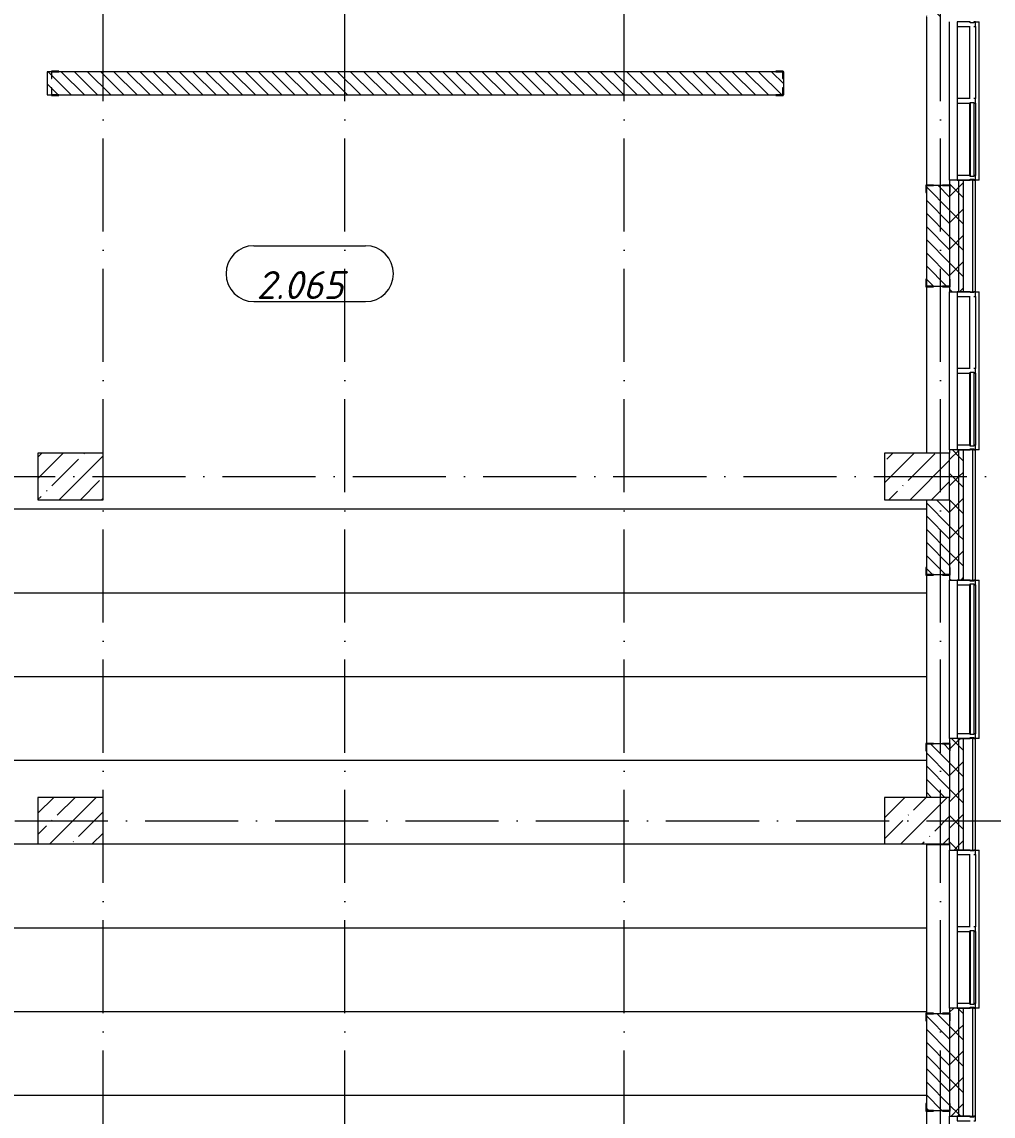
# Model space of a CAD drawing. Header units: millimetres. Extents: x -6467 to 106027, y -7090 to 195095.
# Drawn here: x 13577 to 24017, y 19606 to 31366 of the extents above; entities that cross this region are included whole.
import ezdxf

# ---------------------------------------------------------------- set-up
doc = ezdxf.new("R2010")
doc.units = ezdxf.units.MM
doc.linetypes.add('50_200_ШТРИХ_1Т_ш5_п1_п1_', pattern=[1400, 1000, -200, 0, -200])
for name, color, linetype, lineweight, true_color in [('A-AREA-IDEN-1', 7, 'Continuous', 9, 0xaaaaaa), ('A-GENM-1', 7, 'Continuous', 9, 0xaaaaaa), ('A-GENM-2', 7, 'Continuous', 20, 0xaaaaaa), ('Оси-3', 7, '50_200_ШТРИХ_1Т_ш5_п1_п1_', 9, 0xaaaaaa)]:
    doc.layers.add(name, color=color, linetype=linetype, lineweight=lineweight, true_color=true_color)
for name, color, linetype, lineweight in [('A-FLOR', 7, 'Continuous', 9), ('A-GLAZ', 7, 'Continuous', 5), ('A-GLAZ-CWMG', 7, 'Continuous', 9), ('A-GLAZ-CWMG-1', 7, 'Continuous', 20), ('A-WALL', 7, 'Continuous', 5), ('A-WALL-FNSH-1', 7, 'Continuous', 5), ('I-WALL', 7, 'Continuous', 5), ('S-BEAM', 7, 'Continuous', 9), ('S-COLS', 7, 'Continuous', 9), ('S-COLS-1', 7, 'Continuous', 5)]:
    doc.layers.add(name, color=color, linetype=linetype, lineweight=lineweight)
doc.styles.add('ISOCPEUR_I', font='isocpeui.ttf', dxfattribs={"height": 300})
pattern_1 = [(135, (0, 0), (-70.71068, -70.71068), [])]
pattern_2 = [(45, (0, 0), (-141.42136, 141.42136), []), (135, (0, 0), (-141.42136, -141.42136), [])]

# ---------------------------------------------------------------- blocks, each defined once
blk = doc.blocks.new('Подъем актового зала1 - Подъем актового зала-21151440-АИ_План этажа Радиаторы_2')
at = {"layer": 'A-FLOR'}
for p, q in [((10450, 26131), (23300, 26131)), ((10450, 25231), (23300, 25231)), ((10450, 24331), (23300, 24331)), ((10450, 23431), (23300, 23431)), ((10450, 22531), (13750, 22531)), ((14450, 22531), (22850, 22531)), ((10450, 21631), (23300, 21631)), ((10450, 20731), (23300, 20731)), ((10450, 19831), (23300, 19831))]:
    blk.add_line(p, q, dxfattribs=at)
blk = doc.blocks.new('BSC_Колонна _Прямоугольная - 500х700-V8-АИ_План этажа Радиаторы_2')
at = {"layer": 'S-COLS-1'}
h = blk.add_hatch(dxfattribs=at)
h.set_pattern_fill('FP_36', color=256, style=0, pattern_type=2)
h.set_pattern_definition([(315, (-22781.04, 14100), (228.0985, 228.0985), []), (315, (-22781.04, 13871.9), (228.0985, 228.0985), [403.225, -80.645, 6.706, -73.939])])
h.paths.add_polyline_path([(-250, -350), (250, -350), (250, 350), (-250, 350)])
for p, q in [((250, 350), (-250, 350)), ((-250, 350), (-250, -350)), ((250, -350), (250, 350)), ((-250, -350), (250, -350))]:
    blk.add_line(p, q, dxfattribs=at)
blk = doc.blocks.new('BSC_Колонна _Прямоугольная - 500х700-V9-АИ_План этажа Радиаторы_2')
at = {"layer": 'S-COLS-1'}
h = blk.add_hatch(dxfattribs=at)
h.set_pattern_fill('FP_37', color=256, style=0, pattern_type=2)
h.set_pattern_definition([(315, (-26481.04, 14100), (228.0985, 228.0985), []), (315, (-26481.04, 13871.9), (228.0985, 228.0985), [403.225, -80.645, 6.706, -73.939])])
h.paths.add_polyline_path([(-250, -350), (250, -350), (250, 350), (-250, 350)])
for p, q in [((250, 350), (-250, 350)), ((-250, 350), (-250, -350)), ((250, -350), (250, 350)), ((-250, -350), (250, -350))]:
    blk.add_line(p, q, dxfattribs=at)
blk = doc.blocks.new('Прямоугольный импост - Импост структурный с накладкой - 180мм-22437111-АИ_План этажа Радиаторы_2')
at = {"layer": 'A-GLAZ-CWMG-1'}
for p, q in [((-50, 0), (-50, 17)), ((-50, 17), (0, 17)), ((0, 0), (-10, 0)), ((-10, 0), (-10, -40)), ((0, 17), (0, 0)), ((-50, -180), (-50, -40)), ((-10, -40), (0, -40)), ((0, -40), (0, -180)), ((0, -180), (-50, -180))]:
    blk.add_line(p, q, dxfattribs=at)
blk = doc.blocks.new('Прямоугольный импост - Импост структурный с накладкой - 180мм-V231-АИ_План этажа Радиаторы_2')
at = {"layer": 'A-GLAZ-CWMG'}
for p, q in [((49825, 55111), (49050, 55111)), ((49825, 54931), (49050, 54931)), ((49825, 54914), (49050, 54914))]:
    blk.add_line(p, q, dxfattribs=at)
blk = doc.blocks.new('Прямоугольный импост - Импост структурный с накладкой - 180мм-22437098-АИ_План этажа Радиаторы_2')
at = {"layer": 'A-GLAZ-CWMG-1'}
for p, q in [((-50, 0), (-50, 17)), ((-50, 17), (0, 17)), ((-40, 0), (-50, 0)), ((-40, -40), (-40, 0)), ((0, 0), (-10, 0)), ((-10, 0), (-10, -40)), ((0, 17), (0, 0)), ((-50, -180), (-50, -40)), ((-50, -40), (-40, -40)), ((-10, -40), (0, -40)), ((0, -40), (0, -180)), ((0, -180), (-50, -180))]:
    blk.add_line(p, q, dxfattribs=at)
blk = doc.blocks.new('Прямоугольный импост - Импост структурный с накладкой - 180мм-22437099-АИ_План этажа Радиаторы_2')
at = {"layer": 'A-GLAZ-CWMG-1'}
for p, q in [((0, 17), (-50, 17)), ((-50, 17), (-50, 0)), ((-50, 0), (-40, 0)), ((-40, 0), (-40, -40)), ((-10, -40), (-10, 0)), ((-10, 0), (0, 0)), ((0, 0), (0, 17)), ((-40, -40), (-50, -40)), ((-50, -40), (-50, -180)), ((0, -40), (-10, -40)), ((0, -180), (0, -40)), ((-50, -180), (0, -180))]:
    blk.add_line(p, q, dxfattribs=at)
blk = doc.blocks.new('Прямоугольный импост - Импост структурный с накладкой - 180мм-22437089-АИ_План этажа Радиаторы_2')
at = {"layer": 'A-GLAZ-CWMG'}
for p, q in [((47650, 55111), (46050, 55111)), ((47650, 54931), (46050, 54931)), ((47650, 54914), (46050, 54914))]:
    blk.add_line(p, q, dxfattribs=at)
blk = doc.blocks.new('Прямоугольный импост - Импост структурный с накладкой - 180мм-V232-АИ_План этажа Радиаторы_2')
at = {"layer": 'A-GLAZ-CWMG'}
for p, q in [((6637, 55111), (5862, 55111)), ((6637, 54914), (5862, 54914))]:
    blk.add_line(p, q, dxfattribs=at)
blk = doc.blocks.new('Прямоугольный импост - Импост структурный с накладкой - 180мм-V237-АИ_План этажа Радиаторы_2')
at = {"layer": 'A-GLAZ-CWMG-1'}
for p, q in [((-25, 0), (-25, 17)), ((-25, 17), (25, 17)), ((-15, 0), (-25, 0)), ((-15, -40), (-15, 0)), ((25, 17), (25, 0)), ((-25, -180), (-25, -40)), ((-25, -40), (-15, -40)), ((25, -40), (25, -180)), ((25, -180), (-25, -180))]:
    blk.add_line(p, q, dxfattribs=at)
blk = doc.blocks.new('Прямоугольный импост - Импост структурный с накладкой - 180мм-22437157-АИ_План этажа Радиаторы_2')
at = {"layer": 'A-GLAZ-CWMG-1'}
for p, q in [((0, 17), (-50, 17)), ((-50, 17), (-50, 0)), ((-50, 0), (-40, 0)), ((-40, 0), (-40, -40)), ((-10, -40), (-10, 0)), ((-10, 0), (0, 0)), ((0, 0), (0, 17)), ((-40, -40), (-50, -40)), ((-50, -40), (-50, -180)), ((0, -40), (-10, -40)), ((0, -180), (0, -40)), ((-50, -180), (0, -180))]:
    blk.add_line(p, q, dxfattribs=at)
blk = doc.blocks.new('BSC_Колонна _Прямоугольная - 500х700-V273-АИ_План этажа Радиаторы_2')
at = {"layer": 'S-COLS-1'}
h = blk.add_hatch(dxfattribs=at)
h.set_pattern_fill('FP_169', color=256, style=0, pattern_type=2)
h.set_pattern_definition([(315, (-22781.04, 23200), (228.0985, 228.0985), []), (315, (-22781.04, 22971.9), (228.0985, 228.0985), [403.225, -80.645, 6.706, -73.939])])
h.paths.add_polyline_path([(-250, -350), (250, -350), (250, 350), (-250, 350)])
for p, q in [((250, 350), (-250, 350)), ((-250, 350), (-250, -350)), ((250, -350), (250, 350)), ((-250, -350), (250, -350))]:
    blk.add_line(p, q, dxfattribs=at)
blk = doc.blocks.new('BSC_Колонна _Прямоугольная - 500х700-V274-АИ_План этажа Радиаторы_2')
at = {"layer": 'S-COLS-1'}
h = blk.add_hatch(dxfattribs=at)
h.set_pattern_fill('FP_170', color=256, style=0, pattern_type=2)
h.set_pattern_definition([(315, (-26481.04, 23200), (228.0985, 228.0985), []), (315, (-26481.04, 22971.9), (228.0985, 228.0985), [403.225, -80.645, 6.706, -73.939])])
h.paths.add_polyline_path([(-250, -350), (250, -350), (250, 350), (-250, 350)])
for p, q in [((250, 350), (-250, 350)), ((-250, 350), (-250, -350)), ((250, -350), (250, 350)), ((-250, -350), (250, -350))]:
    blk.add_line(p, q, dxfattribs=at)
blk = doc.blocks.new('Фахверк _газобетон торцы_3 - Фахверк _газобетон торцы_-25399117-АИ_План этажа Радиаторы_2')
at = {"layer": 'A-GENM-2'}
for p, q in [((89406, 11135), (89325, 11135)), ((89325, 11135), (89325, 11129)), ((89325, 11129), (89400, 11129)), ((89400, 11129), (89400, 11054)), ((89406, 11054), (89406, 11135)), ((89400, 11054), (89406, 11054)), ((89400, 10954), (89400, 10879)), ((89406, 10954), (89400, 10954)), ((89406, 10873), (89406, 10954)), ((89400, 10879), (89325, 10879)), ((89325, 10879), (89325, 10873)), ((89325, 10873), (89406, 10873))]:
    blk.add_line(p, q, dxfattribs=at)
blk = doc.blocks.new('Фахверк _газобетон торцы_4 - Фахверк _газобетон торцы_-25399455-АИ_План этажа Радиаторы_2')
at = {"layer": 'A-GENM-2'}
for p, q in [((89406, 11135), (89325, 11135)), ((89325, 11135), (89325, 11129)), ((89325, 11129), (89400, 11129)), ((89400, 11129), (89400, 11054)), ((89406, 11054), (89406, 11135)), ((89400, 11054), (89406, 11054)), ((89400, 10954), (89400, 10879)), ((89406, 10954), (89400, 10954)), ((89406, 10873), (89406, 10954)), ((89400, 10879), (89325, 10879)), ((89325, 10879), (89325, 10873)), ((89325, 10873), (89406, 10873))]:
    blk.add_line(p, q, dxfattribs=at)
blk = doc.blocks.new('Фахверк _газобетон торцы_397 - Фахверк _газобетон торцы_-25575973-АИ_План этажа Радиаторы_2')
at = {"layer": 'A-GENM-2'}
for p, q in [((89406, 11135), (89325, 11135)), ((89325, 11135), (89325, 11129)), ((89325, 11129), (89400, 11129)), ((89400, 11129), (89400, 11054)), ((89406, 11054), (89406, 11135)), ((89400, 11054), (89406, 11054)), ((89400, 10954), (89400, 10879)), ((89406, 10954), (89400, 10954)), ((89406, 10873), (89406, 10954)), ((89400, 10879), (89325, 10879)), ((89325, 10879), (89325, 10873)), ((89325, 10873), (89406, 10873))]:
    blk.add_line(p, q, dxfattribs=at)
blk = doc.blocks.new('Фахверк _газобетон торцы_400 - Фахверк _газобетон торцы_-25576039-АИ_План этажа Радиаторы_2')
at = {"layer": 'A-GENM-2'}
for p, q in [((89406, 11135), (89325, 11135)), ((89325, 11135), (89325, 11129)), ((89325, 11129), (89400, 11129)), ((89400, 11129), (89400, 11054)), ((89406, 11054), (89406, 11135)), ((89400, 11054), (89406, 11054)), ((89400, 10954), (89400, 10879)), ((89406, 10954), (89400, 10954)), ((89406, 10873), (89406, 10954)), ((89400, 10879), (89325, 10879)), ((89325, 10879), (89325, 10873)), ((89325, 10873), (89406, 10873))]:
    blk.add_line(p, q, dxfattribs=at)
blk = doc.blocks.new('Фахверк _газобетон торцы_401 - Фахверк _газобетон торцы_-25576065-АИ_План этажа Радиаторы_2')
at = {"layer": 'A-GENM-2'}
for p, q in [((89406, 11135), (89325, 11135)), ((89325, 11135), (89325, 11129)), ((89325, 11129), (89400, 11129)), ((89400, 11129), (89400, 11054)), ((89406, 11054), (89406, 11135)), ((89400, 11054), (89406, 11054)), ((89400, 10954), (89400, 10879)), ((89406, 10954), (89400, 10954)), ((89406, 10873), (89406, 10954)), ((89400, 10879), (89325, 10879)), ((89325, 10879), (89325, 10873)), ((89325, 10873), (89406, 10873))]:
    blk.add_line(p, q, dxfattribs=at)
blk = doc.blocks.new('Фахверк _газобетон торцы_402 - Фахверк _газобетон торцы_-25576085-АИ_План этажа Радиаторы_2')
at = {"layer": 'A-GENM-2'}
for p, q in [((89406, 11135), (89325, 11135)), ((89325, 11135), (89325, 11129)), ((89325, 11129), (89400, 11129)), ((89400, 11129), (89400, 11054)), ((89406, 11054), (89406, 11135)), ((89400, 11054), (89406, 11054)), ((89400, 10954), (89400, 10879)), ((89406, 10954), (89400, 10954)), ((89406, 10873), (89406, 10954)), ((89400, 10879), (89325, 10879)), ((89325, 10879), (89325, 10873)), ((89325, 10873), (89406, 10873))]:
    blk.add_line(p, q, dxfattribs=at)
blk = doc.blocks.new('Фахверк _газобетон торцы_403 - Фахверк _газобетон торцы_-25576111-АИ_План этажа Радиаторы_2')
at = {"layer": 'A-GENM-2'}
for p, q in [((89406, 11135), (89325, 11135)), ((89325, 11135), (89325, 11129)), ((89325, 11129), (89400, 11129)), ((89400, 11129), (89400, 11054)), ((89406, 11054), (89406, 11135)), ((89400, 11054), (89406, 11054)), ((89400, 10954), (89400, 10879)), ((89406, 10954), (89400, 10954)), ((89406, 10873), (89406, 10954)), ((89400, 10879), (89325, 10879)), ((89325, 10879), (89325, 10873)), ((89325, 10873), (89406, 10873))]:
    blk.add_line(p, q, dxfattribs=at)
blk = doc.blocks.new('Фахверк _газобетон торцы_406 - Фахверк _газобетон торцы_-25576177-АИ_План этажа Радиаторы_2')
at = {"layer": 'A-GENM-2'}
for p, q in [((89406, 11135), (89325, 11135)), ((89325, 11135), (89325, 11129)), ((89325, 11129), (89400, 11129)), ((89400, 11129), (89400, 11054)), ((89406, 11054), (89406, 11135)), ((89400, 11054), (89406, 11054)), ((89400, 10954), (89400, 10879)), ((89406, 10954), (89400, 10954)), ((89406, 10873), (89406, 10954)), ((89400, 10879), (89325, 10879)), ((89325, 10879), (89325, 10873)), ((89325, 10873), (89406, 10873))]:
    blk.add_line(p, q, dxfattribs=at)
blk = doc.blocks.new('Отлив_СКБ - Отлив витража-V390-АИ_План этажа Радиаторы_2')
at = {"layer": 'A-GLAZ'}
for p, q in [((0, 59), (0, 100)), ((1700, 100), (0, 100)), ((875, 2), (1650, 2)), ((1700, 100), (1700, 59)), ((825, 0), (50, 0)), ((1650, 0), (875, 0))]:
    blk.add_line(p, q, dxfattribs=at)
blk = doc.blocks.new('Отлив_СКБ - Отлив витража-V389-АИ_План этажа Радиаторы_2')
at = {"layer": 'A-GLAZ'}
for p, q in [((0, 59), (0, 100)), ((1700, 100), (0, 100)), ((50, 2), (1650, 2)), ((1700, 100), (1700, 59)), ((1650, 0), (50, 0))]:
    blk.add_line(p, q, dxfattribs=at)
blk = doc.blocks.new('AAR_СКБ_Марка_помещения_1_5 ммп - Номер-27962133-АИ_План этажа Радиаторы_2')
at = {"layer": 'A-AREA-IDEN-1'}
for p, q in [((-2.987, 3), (3.013, 3)), ((-2.987, 0), (3.013, 0))]:
    blk.add_line(p, q, dxfattribs=at)
for centre, start, end in [((-2.987, 1.5), 90, 270), ((3.013, 1.5), 270, 90)]:
    blk.add_arc(centre, 1.5, start, end, dxfattribs=at)

msp = doc.modelspace()

# ---------------------------------------------------------------- hatches: boundary and pattern name
at = {"layer": 'A-WALL'}
h = msp.add_hatch(dxfattribs=at)
h.set_pattern_fill('FP_125', color=256, style=0, pattern_type=2)
h.set_pattern_definition(pattern_2)
h.paths.add_polyline_path([(23650, 9581), (23700, 9581), (23700, 12031), (23650, 12031), (23650, 10951)])
h.paths.add_polyline_path([(23700, 13731), (23700, 15006), (23650, 15006), (23650, 13731)])
h.paths.add_polyline_path([(23700, 16706), (23700, 17906), (23650, 17906), (23650, 16706)])
h.paths.add_polyline_path([(23650, 19606), (23700, 19606), (23700, 20766), (23650, 20766)])
h.paths.add_polyline_path([(23700, 22466), (23700, 23666), (23650, 23666), (23650, 22466)])
h.paths.add_polyline_path([(23700, 25366), (23700, 26766), (23650, 26766), (23650, 25366)])
h.paths.add_polyline_path([(23700, 28466), (23700, 29666), (23650, 29666), (23650, 28466)])
h.paths.add_polyline_path([(23700, 31366), (23700, 32931), (23650, 32931), (23650, 31366)])
h.paths.add_polyline_path([(23700, 34631), (23700, 35831), (23650, 35831), (23650, 34631)])
h.paths.add_polyline_path([(23650, 37531), (23700, 37531), (23700, 38766), (23650, 38766), (23650, 37700)])
h.paths.add_polyline_path([(23650, 40466), (23700, 40466), (23700, 41631), (23650, 41631), (23650, 40516)])
h.paths.add_polyline_path([(23700, 43331), (23700, 47831), (23650, 47831), (23650, 43331)])
h = msp.add_hatch(dxfattribs=at)
h.set_pattern_fill('FP_125', color=256, style=0, pattern_type=2)
h.set_pattern_definition(pattern_2)
h.paths.add_polyline_path([(23650, 9481), (23650, 12031), (23550, 12031), (23550, 9481)])
h.paths.add_polyline_path([(23550, 13731), (23650, 13731), (23650, 15006), (23550, 15006), (23550, 13767)])
h.paths.add_polyline_path([(23591, 16706), (23650, 16706), (23650, 17906), (23550, 17906), (23550, 16706)])
h.paths.add_polyline_path([(23550, 19606), (23650, 19606), (23650, 20766), (23550, 20766)])
h.paths.add_polyline_path([(23550, 22466), (23650, 22466), (23650, 23666), (23550, 23666), (23550, 22531)])
h.paths.add_polyline_path([(23550, 25366), (23650, 25366), (23650, 26766), (23550, 26766), (23550, 26231)])
h.paths.add_polyline_path([(23550, 28466), (23650, 28466), (23650, 29666), (23550, 29666), (23550, 29253)])
h.paths.add_polyline_path([(23650, 31366), (23650, 32931), (23550, 32931), (23550, 31366)])
h.paths.add_polyline_path([(23550, 34631), (23650, 34631), (23650, 35831), (23550, 35831), (23550, 34885)])
h.paths.add_polyline_path([(23550, 37531), (23650, 37531), (23650, 38766), (23550, 38766), (23550, 37700)])
h.paths.add_polyline_path([(23550, 40466), (23650, 40466), (23650, 41631), (23550, 41631), (23550, 40516)])
h.paths.add_polyline_path([(23650, 43331), (23650, 47731), (23550, 47731), (23550, 43331)])
at = {"layer": 'I-WALL'}
h = msp.add_hatch(dxfattribs=at)
h.set_pattern_fill('FP_2', color=256, style=0, pattern_type=2)
h.set_pattern_definition(pattern_1)
h.paths.add_polyline_path([(23550, 10031), (23550, 11971), (23300, 11971), (23300, 10031)])
h.paths.add_polyline_path([(23550, 13791), (23550, 13931), (23300, 13931), (23300, 13791)])
h.paths.add_polyline_path([(23300, 14431), (23550, 14431), (23550, 14946), (23300, 14946), (23300, 14471)])
h.paths.add_polyline_path([(23300, 16766), (23550, 16766), (23550, 17231), (23300, 17231)])
h.paths.add_polyline_path([(23550, 17731), (23550, 17846), (23300, 17846), (23300, 17731), (23327, 17731)])
h.paths.add_polyline_path([(23550, 19666), (23550, 20706), (23300, 20706), (23300, 19666)])
h.paths.add_polyline_path([(23550, 22526), (23550, 22531), (23300, 22531), (23300, 22526)])
h.paths.add_polyline_path([(23417, 23031), (23550, 23031), (23550, 23606), (23300, 23606), (23300, 23031)])
h.paths.add_polyline_path([(23550, 25426), (23550, 26231), (23300, 26231), (23300, 25426)])
h.paths.add_polyline_path([(23300, 28526), (23550, 28526), (23550, 29606), (23300, 29606), (23300, 29253)])
h.paths.add_polyline_path([(23300, 31426), (23550, 31426), (23550, 32231), (23300, 32231), (23300, 32069)])
h.paths.add_polyline_path([(23526, 32731), (23550, 32731), (23550, 32871), (23300, 32871), (23300, 32731)])
h.paths.add_polyline_path([(23550, 34691), (23550, 35771), (23300, 35771), (23300, 34691)])
h.paths.add_polyline_path([(23550, 37591), (23550, 38051), (23300, 38051), (23300, 37591)])
h.paths.add_polyline_path([(23550, 38086), (23550, 38231), (23300, 38231), (23300, 38086)])
h.paths.add_polyline_path([(23300, 40526), (23550, 40526), (23550, 41571), (23300, 41571)])
h.paths.add_polyline_path([(23550, 43391), (23550, 43581), (23300, 43581), (23300, 43391)])
h = msp.add_hatch(dxfattribs=at)
h.set_pattern_fill('FP_2', color=256, style=0, pattern_type=2)
h.set_pattern_definition(pattern_1)
h.paths.add_polyline_path([(21767, 30581), (21767, 30831), (13849, 30831), (13849, 30581), (16116, 30581)])

# ---------------------------------------------------------------- linework, layer by layer
at = {"layer": 'A-WALL'}
for p, q in [((23550, 29666), (23550, 31366)), ((21767, 30831), (13849, 30831)), ((13849, 30831), (13849, 30581)), ((21767, 30581), (21767, 30831)), ((13849, 30581), (21767, 30581)), ((23650, 28466), (23650, 29666)), ((23700, 28466), (23700, 29666)), ((23800, 28466), (23800, 29666)), ((23300, 29606), (23300, 28526)), ((23550, 29606), (23300, 29606)), ((23300, 28526), (23550, 28526)), ((23550, 26766), (23550, 28466)), ((23650, 25366), (23650, 26766)), ((23700, 25366), (23700, 26766)), ((23800, 25366), (23800, 26766)), ((23300, 26231), (23300, 25426)), ((23300, 25426), (23550, 25426)), ((23550, 23666), (23550, 25366)), ((23650, 22466), (23650, 23666)), ((23700, 22466), (23700, 23666)), ((23800, 22466), (23800, 23666)), ((23300, 23606), (23300, 23031)), ((23550, 23606), (23300, 23606)), ((23300, 22531), (23300, 22526)), ((23300, 22526), (23550, 22526)), ((23550, 20766), (23550, 22466)), ((23300, 20706), (23300, 19666)), ((23550, 20706), (23300, 20706)), ((23650, 19606), (23650, 20766)), ((23700, 19606), (23700, 20766)), ((23800, 19606), (23800, 20766)), ((23300, 19666), (23550, 19666)), ((23550, 17906), (23550, 19606))]:
    msp.add_line(p, q, dxfattribs=at)
at = {"layer": 'A-WALL-FNSH-1'}
for p, q in [((23550, 29666), (23550, 28466)), ((23827, 29666), (23550, 29666)), ((23827, 28466), (23827, 29666)), ((23550, 28466), (23827, 28466)), ((23550, 26766), (23550, 26731)), ((23827, 26766), (23550, 26766)), ((23827, 25366), (23827, 26766)), ((23550, 26231), (23550, 25366)), ((23550, 25366), (23827, 25366)), ((23550, 23666), (23550, 23031)), ((23827, 23666), (23550, 23666)), ((23827, 22466), (23827, 23666)), ((23550, 22531), (23550, 22466)), ((23550, 22466), (23827, 22466)), ((23550, 20766), (23550, 19606)), ((23827, 20766), (23550, 20766)), ((23827, 19606), (23827, 20766)), ((23550, 19606), (23827, 19606))]:
    msp.add_line(p, q, dxfattribs=at)
at = {"layer": 'S-BEAM'}
for p, q in [((23300, 31420), (23300, 29612)), ((23550, 29666), (23550, 31366)), ((23300, 28520), (23300, 26731)), ((23550, 26766), (23550, 28466)), ((23300, 25420), (23300, 23612)), ((23550, 23666), (23550, 25366)), ((23300, 22526), (23300, 20712)), ((23550, 20766), (23550, 22466)), ((23300, 19660), (23300, 17852)), ((23550, 17906), (23550, 19606))]:
    msp.add_line(p, q, dxfattribs=at)
at = {"layer": 'Оси-3'}
for p, q in [((14450, -5890), (14450, 49636)), ((17050, -5890), (17050, 49636)), ((20050, -5890), (20050, 49636)), ((23450, -5890), (23450, 49636)), ((-5267, 26481), (25750, 26481)), ((7900, 22781), (25750, 22781))]:
    msp.add_line(p, q, dxfattribs=at)

# ---------------------------------------------------------------- block references
at = {"layer": 'A-AREA-IDEN-1', "xscale": 199.9999999999999, "yscale": 199.9999999999999, "zscale": 199.9999999999999}
msp.add_blockref('AAR_СКБ_Марка_помещения_1_5 ммп - Номер-27962133-АИ_План этажа Радиаторы_2', (16669, 28360), dxfattribs=at)
at = {"layer": 'A-FLOR'}
msp.add_blockref('Подъем актового зала1 - Подъем актового зала-21151440-АИ_План этажа Радиаторы_2', (0, 0), dxfattribs=at)
at = {"layer": 'A-GENM-1'}
for name, p, rotation in [('Фахверк _газобетон торцы_4 - Фахверк _газобетон торцы_-25399455-АИ_План этажа Радиаторы_2', (103300, 41710), 180), ('Фахверк _газобетон торцы_406 - Фахверк _газобетон торцы_-25576177-АИ_План этажа Радиаторы_2', (34429, -59794), 90.0000000000005), ('Фахверк _газобетон торцы_403 - Фахверк _газобетон торцы_-25576111-АИ_План этажа Радиаторы_2', (12421, 117926), 270.0000000000001), ('Фахверк _газобетон торцы_401 - Фахверк _газобетон торцы_-25576065-АИ_План этажа Радиаторы_2', (12421, 114826), 270.0000000000001), ('Фахверк _газобетон торцы_402 - Фахверк _газобетон торцы_-25576085-АИ_План этажа Радиаторы_2', (34429, -65794), 90.0000000000005), ('Фахверк _газобетон торцы_400 - Фахверк _газобетон торцы_-25576039-АИ_План этажа Радиаторы_2', (34429, -68694), 90.0000000000005), ('Фахверк _газобетон торцы_397 - Фахверк _газобетон торцы_-25575973-АИ_План этажа Радиаторы_2', (12421, 109066), 270.0000000000001)]:
    msp.add_blockref(name, p, dxfattribs=dict(at, rotation=rotation))
msp.add_blockref('Фахверк _газобетон торцы_3 - Фахверк _газобетон торцы_-25399117-АИ_План этажа Радиаторы_2', (-67645, 19702), dxfattribs=at)
at = {"layer": 'A-GLAZ', "rotation": 269.9999999999997}
for name, p in [('Отлив_СКБ - Отлив витража-V390-АИ_План этажа Радиаторы_2', (23768, 31366)), ('Отлив_СКБ - Отлив витража-V390-АИ_План этажа Радиаторы_2', (23768, 28466)), ('Отлив_СКБ - Отлив витража-V389-АИ_План этажа Радиаторы_2', (23768, 25366)), ('Отлив_СКБ - Отлив витража-V390-АИ_План этажа Радиаторы_2', (23768, 22466))]:
    msp.add_blockref(name, p, dxfattribs=at)
at = {"layer": 'A-GLAZ-CWMG', "extrusion": (0, 0, -1), "rotation": 90.00000000000281}
for name, p in [('Прямоугольный импост - Импост структурный с накладкой - 180мм-22437111-АИ_План этажа Радиаторы_2', (-23810, 31366)), ('Прямоугольный импост - Импост структурный с накладкой - 180мм-V237-АИ_План этажа Радиаторы_2', (-23810, 30516)), ('Прямоугольный импост - Импост структурный с накладкой - 180мм-22437111-АИ_План этажа Радиаторы_2', (-23810, 28466)), ('Прямоугольный импост - Импост структурный с накладкой - 180мм-V237-АИ_План этажа Радиаторы_2', (-23810, 27616)), ('Прямоугольный импост - Импост структурный с накладкой - 180мм-22437098-АИ_План этажа Радиаторы_2', (-23810, 25366)), ('Прямоугольный импост - Импост структурный с накладкой - 180мм-22437111-АИ_План этажа Радиаторы_2', (-23810, 22466)), ('Прямоугольный импост - Импост структурный с накладкой - 180мм-V237-АИ_План этажа Радиаторы_2', (-23810, 21616)), ('Прямоугольный импост - Импост структурный с накладкой - 180мм-22437111-АИ_План этажа Радиаторы_2', (-23810, 19606))]:
    msp.add_blockref(name, p, dxfattribs=at)
at = {"layer": 'A-GLAZ-CWMG'}
for name, p, rotation in [('Прямоугольный импост - Импост структурный с накладкой - 180мм-V232-АИ_План этажа Радиаторы_2', (78741, 24679), 89.99999999999912), ('Прямоугольный импост - Импост структурный с накладкой - 180мм-V231-АИ_План этажа Радиаторы_2', (78741, -19334), 89.99999999999882), ('Прямоугольный импост - Импост структурный с накладкой - 180мм-22437157-АИ_План этажа Радиаторы_2', (23810, 29666), 269.9999999999972), ('Прямоугольный импост - Импост структурный с накладкой - 180мм-V232-АИ_План этажа Радиаторы_2', (78741, 21779), 89.99999999999912), ('Прямоугольный импост - Импост структурный с накладкой - 180мм-V231-АИ_План этажа Радиаторы_2', (78741, -22234), 89.99999999999882), ('Прямоугольный импост - Импост структурный с накладкой - 180мм-22437157-АИ_План этажа Радиаторы_2', (23810, 26766), 269.9999999999972), ('Прямоугольный импост - Импост структурный с накладкой - 180мм-22437089-АИ_План этажа Радиаторы_2', (78741, -22334), 89.99999999999899), ('Прямоугольный импост - Импост структурный с накладкой - 180мм-22437099-АИ_План этажа Радиаторы_2', (23810, 23666), 269.9999999999972), ('Прямоугольный импост - Импост структурный с накладкой - 180мм-V232-АИ_План этажа Радиаторы_2', (78741, 15779), 89.99999999999912), ('Прямоугольный импост - Импост структурный с накладкой - 180мм-V231-АИ_План этажа Радиаторы_2', (78741, -28234), 89.99999999999882), ('Прямоугольный импост - Импост структурный с накладкой - 180мм-22437157-АИ_План этажа Радиаторы_2', (23810, 20766), 269.9999999999972)]:
    msp.add_blockref(name, p, dxfattribs=dict(at, rotation=rotation))
at = {"layer": 'S-COLS', "rotation": 89.9999999999999}
for name, p in [('BSC_Колонна _Прямоугольная - 500х700-V9-АИ_План этажа Радиаторы_2', (14100, 26481)), ('BSC_Колонна _Прямоугольная - 500х700-V274-АИ_План этажа Радиаторы_2', (23200, 26481)), ('BSC_Колонна _Прямоугольная - 500х700-V8-АИ_План этажа Радиаторы_2', (14100, 22781)), ('BSC_Колонна _Прямоугольная - 500х700-V273-АИ_План этажа Радиаторы_2', (23200, 22781))]:
    msp.add_blockref(name, p, dxfattribs=at)

# ---------------------------------------------------------------- texts
at = {"layer": 'A-AREA-IDEN-1', "insert": (16566, 28388), "char_height": 300, "width": 952, "attachment_point": 8, "line_spacing_factor": 1.139951, "style": 'ISOCPEUR_I'}
msp.add_mtext('\\pxqc,t8.46667,16.93333,25.4,33.86667,42.33333,50.8,59.26667,67.73333,76.2,84.66667,93.13333,101.6,110.06667,118.53333,127,135.46667,143.93333,152.4,160.86667,169.33333,177.8,186.26667,194.73333,203.2,211.66667,220.13333,228.6,237.06667,245.53333,254,262.46667,270.93333;{2.065}', dxfattribs=at)

doc.saveas('drawing.dxf')
